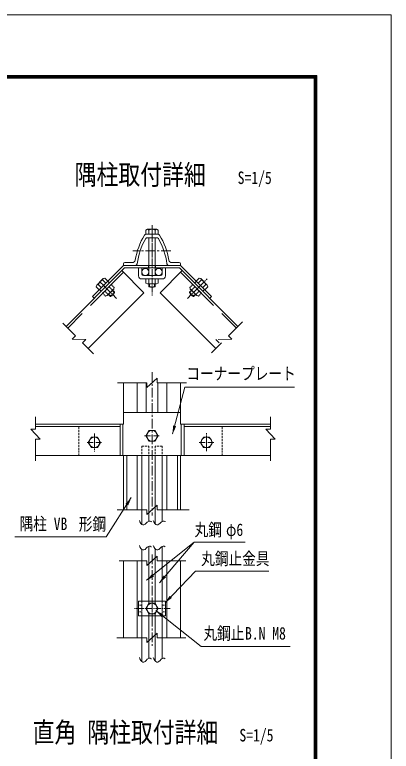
# Model space of a CAD drawing. Units: millimetres, scale not verified, with parts at other scales. Extents: x -4455 to 4455, y -3150 to 3150.
# Drawn here: x 3007 to 4455, y 317 to 3150 of the extents above; entities that cross this region are included whole.
import ezdxf
from ezdxf.enums import TextEntityAlignment as Align

# ---------------------------------------------------------------- set-up
doc = ezdxf.new("R2010")
doc.units = ezdxf.units.MM
doc.header["$LTSCALE"] = 30
for name, pattern in [('DASHED', [7.5, 6, -1.5]), ('USER1', [2, 1.25, -0.25, 0.25, -0.25]), ('USER2', [0.1875, 0.125, -0.0625]), ('USER4', [1.125, 0.75, -0.125, 0.125, -0.125]), ('USER5', [0.375, 0.25, -0.125])]:
    doc.linetypes.add(name, pattern=pattern)
for name, color, linetype, lineweight in [('0-0_D-STR-TXT', 3, 'Continuous', 13), ('0-1_D-STR2', 2, 'Continuous', 13), ('0-2_D-STR1', 1, 'Continuous', 18), ('0-3_D-STR-DIM', 4, 'Continuous', 13), ('0-4_D-BMK', 2, 'USER4', 13), ('0-6_D-STR3', 3, 'Continuous', 13), ('0-C_7詳細', 3, 'Continuous', 18), ('0-D_5寸法', 3, 'Continuous', 18), ('1-0_9断面', 7, 'Continuous', 9), ('1-1_D-TTL', 7, 'Continuous', 9)]:
    doc.layers.add(name, color=color, linetype=linetype, lineweight=lineweight)
doc.layers.add('0-8_D-TTL-TXT', color=7, linetype='Continuous')
doc.styles.add('ＭＳ ゴシック', font='')
doc.styles.get('ＭＳ ゴシック').set_extended_font_data('MS Gothic')

msp = doc.modelspace()

# ---------------------------------------------------------------- linework, layer by layer
at = {"layer": '0-0_D-STR-TXT'}
for points in [[(4082.29, 1717.74), (3660.96, 1717.74), (3613.66, 1537.47)], [(3007.22, 1141.48), (3358.31, 1141.48), (3455.12, 1292.67)], [(3892.76, 1120.96), (3697.2, 1120.96), (3514.08, 974.42)], [(3984.61, 1009.92), (3702.06, 1009.92), (3584.76, 887.64)], [(4065.87, 720.26), (3723.56, 720.26), (3549.53, 858.32)]]:
    msp.add_lwpolyline(points, dxfattribs=at)
for points in [[(3613.07, 1535.25), (3616.03, 1570.14), (3627.62, 1567.1)], [(3456.36, 1294.61), (3442.8, 1262.32), (3432.71, 1268.78)], [(3512.28, 972.98), (3535.48, 999.21), (3542.96, 989.86)], [(3583.16, 885.98), (3602.72, 915.03), (3611.37, 906.73)], [(3547.73, 859.75), (3578.48, 843), (3571.03, 833.62)]]:
    msp.add_solid(points, dxfattribs=at)
at = {"layer": '0-1_D-STR2', "color": 3, "linetype": 'USER5'}
for p, q in [((3495.82, 1490.58), (3495.82, 1455.24)), ((3495.82, 1490.58), (3522.82, 1490.58)), ((3522.82, 1490.58), (3522.82, 1455.24)), ((3573.72, 1490.58), (3546.72, 1490.58)), ((3546.72, 1490.58), (3546.72, 1455.24)), ((3573.72, 1490.58), (3573.72, 1455.24))]:
    msp.add_line(p, q, dxfattribs=at)
at = {"layer": '0-1_D-STR2', "color": 7, "lineweight": 9}
for p, q in [((3495.82, 1455.24), (3495.82, 1189.69)), ((3522.82, 1455.24), (3522.82, 1202.07)), ((3546.72, 1455.24), (3546.72, 1192.46)), ((3573.72, 1455.24), (3573.72, 1201.07)), ((3522.82, 894.32), (3522.82, 1105.64)), ((3495.82, 894.32), (3495.82, 1093.26)), ((3546.72, 894.32), (3546.72, 1096.03)), ((3573.72, 894.32), (3573.72, 1104.64)), ((3495.82, 837.32), (3495.82, 662.01)), ((3522.82, 837.32), (3522.82, 674.39)), ((3546.72, 837.32), (3546.72, 664.78)), ((3573.72, 837.32), (3573.72, 673.39))]:
    msp.add_line(p, q, dxfattribs=at)
at = {"layer": '0-1_D-STR2', "color": 7, "linetype": 'USER4', "lineweight": 9}
msp.add_line((3604.31, 865.82), (3466.97, 865.82), dxfattribs=at)
at = {"layer": '0-1_D-STR2', "color": 7, "lineweight": 9}
for centre in [(3509.32, 2161.07), (3560.22, 2161.07)]:
    msp.add_circle(centre, 13.5, dxfattribs=at)
at = {"layer": '0-2_D-STR1', "linetype": 'DASHED'}
for p, q in [((3425.01, 2159.47), (3210.49, 1944.95)), ((3644.54, 2159.47), (3859.05, 1944.95))]:
    msp.add_line(p, q, dxfattribs=at)
at = {"layer": '0-2_D-STR1'}
for p, q in [((3503.49, 2080.98), (3418.64, 2165.83)), ((3566.05, 2080.98), (3650.9, 2165.83)), ((3640.3, 2176.44), (3865.42, 1951.32)), ((3503.49, 2080.98), (3288.98, 1866.47)), ((3566.05, 2080.98), (3780.56, 1866.47)), ((3425.27, 1734.44), (3425.27, 1575.24)), ((3477.77, 1734.44), (3477.77, 1620.24)), ((3512.27, 1734.44), (3512.27, 1620.24)), ((3512.3, 1734.44), (3512.3, 1620.24)), ((3557.27, 1734.44), (3557.27, 1620.24)), ((3557.3, 1734.44), (3557.3, 1620.24)), ((3591.77, 1734.44), (3591.77, 1620.24)), ((3644.27, 1734.44), (3644.27, 1575.24)), ((3425.27, 1575.24), (3086.53, 1575.24)), ((3411.67, 1566.24), (3086.53, 1566.24)), ((3644.27, 1575.24), (3990.88, 1575.24)), ((3657.88, 1566.24), (3988.63, 1566.24)), ((3462.68, 1455.24), (3086.53, 1455.24)), ((3425.27, 1455.24), (3425.27, 1245.58)), ((3437.27, 1455.24), (3437.27, 1245.58)), ((3477.77, 1455.24), (3477.77, 1245.58)), ((3591.77, 1455.24), (3591.77, 1245.58)), ((3609.11, 1455.24), (3990.88, 1455.24)), ((3632.27, 1455.24), (3632.27, 1245.58)), ((3644.27, 1455.24), (3644.27, 1245.58)), ((3425.27, 1049.5), (3425.27, 753.37)), ((3477.77, 1049.5), (3477.77, 753.37)), ((3591.77, 1049.5), (3591.77, 753.37)), ((3644.27, 1049.5), (3644.27, 753.37))]:
    msp.add_line(p, q, dxfattribs=at)
at = {"layer": '0-3_D-STR-DIM'}
for p, q in [((3240.18, 1915.27), (3192.32, 1963.13)), ((3829.36, 1915.27), (3882.8, 1968.7)), ((3240.18, 1915.27), (3227.45, 1902.54)), ((3227.45, 1902.54), (3280.33, 1900.58)), ((3267.6, 1887.85), (3280.33, 1900.58)), ((3792.95, 1887.85), (3780.22, 1900.58)), ((3842.09, 1902.54), (3789.22, 1900.58)), ((3829.36, 1915.27), (3842.09, 1902.54)), ((3267.6, 1887.85), (3309.44, 1846)), ((3801.95, 1887.85), (3763.8, 1849.7)), ((3515.39, 1734.44), (3402.35, 1734.44)), ((3515.39, 1716.44), (3554.16, 1752.44)), ((3515.39, 1734.44), (3515.39, 1716.44)), ((3554.16, 1734.44), (3554.16, 1752.44)), ((3554.16, 1734.44), (3666.93, 1734.44)), ((3515.39, 1227.58), (3554.16, 1263.58)), ((3554.16, 1245.58), (3554.16, 1263.58)), ((3515.39, 1245.58), (3400.94, 1245.58)), ((3515.39, 1245.58), (3515.39, 1227.58)), ((3554.16, 1245.58), (3678.19, 1245.58)), ((3515.39, 1049.5), (3408.19, 1049.5)), ((3515.39, 1031.5), (3554.16, 1067.5)), ((3515.39, 1049.5), (3515.39, 1031.5)), ((3554.16, 1049.5), (3554.16, 1067.5)), ((3554.16, 1049.5), (3664.35, 1049.5)), ((3515.39, 735.37), (3554.16, 771.37)), ((3554.16, 753.37), (3554.16, 771.37)), ((3515.39, 753.37), (3398.98, 753.37)), ((3515.39, 753.37), (3515.39, 735.37)), ((3554.16, 753.37), (3664.35, 753.37))]:
    msp.add_line(p, q, dxfattribs=at)
for points in [[(3486.23, 1204.67), (3488.49, 1199.54), (3492.17, 1193.51), (3495.97, 1189.54), (3499.88, 1187.61), (3503.9, 1187.72), (3508.04, 1189.88), (3512.29, 1194.09), (3516.52, 1198.52), (3520.59, 1201.36), (3524.51, 1202.61), (3528.26, 1202.26), (3531.86, 1200.31), (3532.23, 1199.93)], [(3539.77, 1204.67), (3542.04, 1199.54), (3545.72, 1193.51), (3549.51, 1189.54), (3553.42, 1187.61), (3557.44, 1187.72), (3561.58, 1189.88), (3565.83, 1194.09), (3570.06, 1198.52), (3574.14, 1201.36), (3578.05, 1202.61), (3581.81, 1202.26), (3585.4, 1200.31), (3585.78, 1199.93)], [(3486.23, 1108.24), (3488.49, 1103.11), (3492.17, 1097.09), (3495.97, 1093.11), (3499.88, 1091.18), (3503.9, 1091.29), (3508.04, 1093.45), (3512.29, 1097.66), (3516.52, 1102.09), (3520.59, 1104.93), (3524.51, 1106.18), (3528.26, 1105.83), (3531.86, 1103.88), (3532.23, 1103.5)], [(3539.77, 1108.24), (3542.04, 1103.11), (3545.72, 1097.09), (3549.51, 1093.11), (3553.42, 1091.18), (3557.44, 1091.29), (3561.58, 1093.45), (3565.83, 1097.66), (3570.06, 1102.09), (3574.14, 1104.93), (3578.05, 1106.18), (3581.81, 1105.83), (3585.4, 1103.88), (3585.78, 1103.5)], [(3486.23, 676.99), (3488.49, 671.86), (3492.17, 665.83), (3495.97, 661.86), (3499.88, 659.93), (3503.9, 660.04), (3508.04, 662.2), (3512.29, 666.41), (3516.52, 670.84), (3520.59, 673.68), (3524.51, 674.92), (3528.26, 674.58), (3531.86, 672.63), (3532.23, 672.25)], [(3539.77, 676.99), (3542.04, 671.86), (3545.72, 665.83), (3549.51, 661.86), (3553.42, 659.93), (3557.44, 660.04), (3561.58, 662.2), (3565.83, 666.41), (3570.06, 670.84), (3574.14, 673.68), (3578.05, 674.92), (3581.81, 674.58), (3585.4, 672.63), (3585.78, 672.25)]]:
    msp.add_lwpolyline(points, dxfattribs=at)
at = {"layer": '0-4_D-BMK'}
for p, q in [((3534.77, 2340.47), (3534.77, 2068.28)), ((3398.21, 2058.98), (3331.56, 2125.63)), ((3671.23, 2058.88), (3746.21, 2133.86)), ((3313.3, 1539.43), (3313.3, 1470.04)), ((3506.21, 1530.24), (3563.33, 1530.24)), ((3744.25, 1471.05), (3744.25, 1540.44)), ((3284.74, 1505.24), (3341.86, 1505.24)), ((3313.3, 1529.2), (3313.3, 1481.37)), ((3772.81, 1505.24), (3715.69, 1505.24))]:
    msp.add_line(p, q, dxfattribs=at)
at = {"layer": '0-4_D-BMK', "linetype": 'USER1'}
for p, q in [((3534.77, 2316.06), (3534.77, 2181.37)), ((3607.32, 2241.54), (3460.59, 2241.54)), ((3534.77, 1775.45), (3534.77, 1223.98)), ((3534.77, 1073.83), (3534.77, 722.57))]:
    msp.add_line(p, q, dxfattribs=at)
at = {"layer": '0-6_D-STR3'}
for p, q in [((3517.13, 2325.24), (3511.25, 2321.84)), ((3517.13, 2325.24), (3552.41, 2325.24)), ((3552.41, 2325.24), (3558.29, 2321.84)), ((3511.25, 2321.84), (3511.25, 2306.04)), ((3511.25, 2306.04), (3558.29, 2306.04)), ((3522.77, 2321.84), (3522.77, 2306.04)), ((3546.77, 2321.84), (3546.77, 2306.04)), ((3558.29, 2321.84), (3558.29, 2306.04)), ((3522.77, 2292.54), (3522.77, 2146.44)), ((3546.77, 2292.54), (3546.77, 2146.44)), ((3425.27, 2186.04), (3305.79, 2066.55)), ((3644.27, 2186.04), (3425.27, 2186.04)), ((3644.27, 2186.04), (3763.76, 2066.55)), ((3429.25, 2176.44), (3312.58, 2059.76)), ((3483.17, 2176.44), (3483.17, 2145.84)), ((3495.77, 2176.44), (3495.77, 2152.44)), ((3573.77, 2176.44), (3573.77, 2152.44)), ((3586.37, 2176.44), (3586.37, 2145.84)), ((3347.11, 2135.03), (3322.16, 2110.08)), ((3364.85, 2125.61), (3331.58, 2092.35)), ((3345.52, 2128.64), (3356.7, 2117.46)), ((3347.11, 2135.03), (3353.67, 2136.79)), ((3353.67, 2136.79), (3364.85, 2125.61)), ((3574.37, 2133.84), (3495.17, 2133.84)), ((3567.77, 2146.44), (3501.77, 2146.44)), ((3558.29, 2133.84), (3511.25, 2133.84)), ((3511.25, 2117.96), (3511.25, 2133.84)), ((3522.77, 2116.7), (3522.77, 2133.84)), ((3546.77, 2116.7), (3546.77, 2133.84)), ((3558.29, 2117.96), (3558.29, 2133.84)), ((3715.87, 2136.79), (3704.7, 2125.61)), ((3704.7, 2125.61), (3737.96, 2092.35)), ((3724.02, 2128.64), (3712.84, 2117.46)), ((3722.43, 2135.03), (3715.87, 2136.79)), ((3722.43, 2135.03), (3747.38, 2110.08)), ((3322.16, 2110.08), (3320.41, 2103.52)), ((3320.41, 2103.52), (3331.58, 2092.35)), ((3328.55, 2111.67), (3339.73, 2100.49)), ((3517.01, 2114.64), (3511.25, 2117.96)), ((3552.53, 2114.64), (3517.01, 2114.64)), ((3522.77, 2114.64), (3522.77, 2103.98)), ((3546.77, 2103.98), (3522.77, 2103.98)), ((3546.77, 2114.64), (3546.77, 2103.98)), ((3552.53, 2114.64), (3558.29, 2117.96)), ((3740.99, 2111.67), (3729.82, 2100.49)), ((3749.14, 2103.52), (3737.96, 2092.35)), ((3747.38, 2110.08), (3749.14, 2103.52)), ((3312.58, 2059.76), (3305.79, 2066.55)), ((3756.97, 2059.76), (3763.76, 2066.55)), ((3425.27, 1620.24), (3644.27, 1620.24)), ((3425.27, 1455.24), (3644.27, 1455.24)), ((3586.37, 894.32), (3483.17, 894.32)), ((3483.17, 894.32), (3483.17, 837.32)), ((3586.37, 894.32), (3586.37, 837.32)), ((3586.37, 837.32), (3483.17, 837.32))]:
    msp.add_line(p, q, dxfattribs=at)
at = {"layer": '0-6_D-STR3', "linetype": 'USER1'}
for p, q in [((3372.73, 2084.46), (3331.56, 2125.63)), ((3696.81, 2084.46), (3737.98, 2125.63)), ((3696.81, 2084.46), (3737.98, 2125.63)), ((3744.25, 1481.28), (3744.25, 1529.11))]:
    msp.add_line(p, q, dxfattribs=at)
at = {"layer": '0-6_D-STR3', "color": 1, "linetype": 'USER2'}
for p, q in [((3344.74, 2079.2), (3378, 2112.46)), ((3381.97, 2092.19), (3369.85, 2104.31)), ((3389.22, 2101.23), (3378, 2112.46)), ((3387.5, 2094.81), (3389.22, 2101.23)), ((3680.32, 2101.23), (3691.55, 2112.46)), ((3682.04, 2094.81), (3680.32, 2101.23)), ((3687.57, 2092.19), (3699.69, 2104.31)), ((3724.81, 2079.2), (3691.55, 2112.46)), ((3355.96, 2067.97), (3344.74, 2079.2)), ((3365, 2075.22), (3352.88, 2087.34)), ((3362.38, 2069.69), (3355.96, 2067.97)), ((3362.38, 2069.69), (3387.5, 2094.81)), ((3366.46, 2073.77), (3373.99, 2066.23)), ((3368.15, 2075.46), (3376.55, 2067.07)), ((3373.99, 2066.23), (3390.97, 2083.2)), ((3381.73, 2089.04), (3390.13, 2080.64)), ((3383.43, 2090.74), (3390.97, 2083.2)), ((3686.12, 2090.74), (3678.58, 2083.2)), ((3695.55, 2066.23), (3678.58, 2083.2)), ((3687.81, 2089.04), (3679.42, 2080.64)), ((3707.16, 2069.69), (3682.04, 2094.81)), ((3701.39, 2075.46), (3693, 2067.07)), ((3703.09, 2073.77), (3695.55, 2066.23)), ((3704.54, 2075.22), (3716.66, 2087.34)), ((3707.16, 2069.69), (3713.58, 2067.97)), ((3713.58, 2067.97), (3724.81, 2079.2)), ((3495.77, 878.57), (3483.17, 878.57)), ((3495.77, 894.32), (3495.77, 837.32)), ((3522.82, 894.32), (3522.82, 885.87)), ((3546.72, 894.32), (3546.72, 885.87)), ((3573.77, 894.32), (3573.77, 837.32)), ((3573.77, 878.57), (3586.37, 878.57)), ((3495.77, 853.07), (3483.17, 853.07)), ((3573.77, 853.07), (3586.37, 853.07)), ((3522.82, 845.78), (3522.82, 837.32)), ((3546.72, 845.78), (3546.72, 837.32))]:
    msp.add_line(p, q, dxfattribs=at)
at = {"layer": '0-6_D-STR3', "linetype": 'USER5'}
for p, q in [((3370.91, 2118.1), (3364.12, 2124.89)), ((3370.91, 2118.1), (3364.12, 2124.89)), ((3698.63, 2118.1), (3705.42, 2124.89)), ((3698.63, 2118.1), (3705.42, 2124.89)), ((3339.09, 2086.28), (3332.3, 2093.07)), ((3339.09, 2086.28), (3332.3, 2093.07)), ((3730.45, 2086.28), (3737.24, 2093.07)), ((3730.45, 2086.28), (3737.24, 2093.07))]:
    msp.add_line(p, q, dxfattribs=at)
at = {"layer": '0-6_D-STR3', "color": 1}
for p, q in [((3525.17, 2114.64), (3525.17, 2102.77)), ((3544.37, 2114.64), (3544.37, 2102.77))]:
    msp.add_line(p, q, dxfattribs=at)
at = {"layer": '0-6_D-STR3', "color": 1, "linetype": 'USER5'}
for p, q in [((3253.3, 1563.24), (3253.3, 1455.24)), ((3804.25, 1563.24), (3804.25, 1455.24))]:
    msp.add_line(p, q, dxfattribs=at)
at = {"layer": '0-6_D-STR3', "color": 1, "linetype": 'USER1'}
msp.add_line((3534.77, 903.96), (3534.77, 827.39), dxfattribs=at)
at = {"layer": '0-6_D-STR3'}
msp.add_lwpolyline([(3640.3, 2176.44), (3429.25, 2176.44), (3204.13, 1951.32)], dxfattribs=at)
for points in [[(3558.29, 1530.24), (3546.53, 1550.61), (3523.01, 1550.61), (3511.25, 1530.24), (3523.01, 1509.87), (3546.53, 1509.87)], [(3336.82, 1505.24), (3325.06, 1525.61), (3301.54, 1525.61), (3289.78, 1505.24), (3301.54, 1484.87), (3325.06, 1484.87)], [(3720.73, 1505.24), (3732.49, 1484.87), (3756.01, 1484.87), (3767.77, 1505.24), (3756.01, 1525.61), (3732.49, 1525.61)], [(3558.29, 865.82), (3546.53, 886.19), (3523.01, 886.19), (3511.25, 865.82), (3523.01, 845.46), (3546.53, 845.46)]]:
    msp.add_lwpolyline(points, close=True, dxfattribs=at)
for centre in [(3534.77, 1530.24), (3313.3, 1505.24), (3744.25, 1505.24), (3534.77, 865.82)]:
    msp.add_circle(centre, 20.4, dxfattribs=at)
for centre, radius, start, end in [((3517.44, 2319.36), 5.88, 24.94299, 92.968), ((3534.77, 2302.33), 22.91, 58.40741, 121.59259), ((3552.11, 2319.36), 5.88, 87.032, 155.05701), ((3350.83, 2106.36), 22.91, 103.40741, 166.59259), ((3351.05, 2130.66), 5.88, 132.032, 200.05701), ((3495.17, 2145.84), 12, 180, 270), ((3501.77, 2152.44), 6, 180, 270), ((3567.77, 2152.44), 6, 270, 0), ((3574.37, 2145.84), 12, 270, 0), ((3718.49, 2130.66), 5.88, 339.94299, 47.968), ((3718.71, 2106.36), 22.91, 13.40741, 76.59259), ((3326.53, 2106.14), 5.88, 69.94299, 137.968), ((3517.01, 2123.72), 9.09, 270, 309.3382), ((3534.77, 2150.64), 36, 250.52878, 289.47122), ((3534.77, 2124.76), 24, 240, 300), ((3552.53, 2123.72), 9.09, 230.6618, 270), ((3743.01, 2106.14), 5.88, 42.032, 110.05701)]:
    msp.add_arc(centre, radius, start, end, dxfattribs=at)
at = {"layer": '0-6_D-STR3', "color": 1, "linetype": 'USER2'}
for centre, radius, start, end in [((3355.96, 2076.12), 9.09, 315, 354.3382), ((3349.49, 2107.71), 36, 295.52878, 334.47122), ((3367.78, 2089.41), 24, 285, 345), ((3381.08, 2101.23), 9.09, 275.6618, 315), ((3701.76, 2089.41), 24, 195, 255), ((3688.47, 2101.23), 9.09, 225, 264.3382), ((3720.06, 2107.71), 36, 205.52878, 244.47122), ((3713.58, 2076.12), 9.09, 185.6618, 225)]:
    msp.add_arc(centre, radius, start, end, dxfattribs=at)
at = {"layer": '0-C_7詳細', "color": 1, "linetype": 'USER5'}
for p, q in [((3521.27, 2186.04), (3521.27, 2176.44)), ((3548.27, 2186.04), (3548.27, 2176.44))]:
    msp.add_line(p, q, dxfattribs=at)
at = {"layer": '0-C_7詳細'}
for p, q in [((3495.77, 2176.44), (3483.17, 2176.44)), ((3586.37, 2176.44), (3573.77, 2176.44))]:
    msp.add_line(p, q, dxfattribs=at)
at = {"layer": '0-C_7詳細', "color": 7, "lineweight": 9}
for p, q in [((3425.27, 1620.24), (3425.27, 1575.24)), ((3644.27, 1620.24), (3644.27, 1575.24)), ((3411.67, 1575.24), (3411.67, 1455.24)), ((3422.27, 1575.24), (3422.27, 1455.24)), ((3647.27, 1575.24), (3647.27, 1455.24)), ((3657.88, 1575.24), (3657.88, 1455.24))]:
    msp.add_line(p, q, dxfattribs=at)
at = {"layer": '0-C_7詳細', "color": 4}
for p, q in [((3086.53, 1555.74), (3086.53, 1603.26)), ((3990.88, 1555.74), (3990.88, 1603.26)), ((3068.53, 1555.74), (3104.53, 1516.97)), ((3086.53, 1555.74), (3068.53, 1555.74)), ((3972.88, 1555.74), (4008.88, 1516.97)), ((3990.88, 1555.74), (3972.88, 1555.74)), ((3086.53, 1516.97), (3086.53, 1434.44)), ((3086.53, 1516.97), (3104.53, 1516.97)), ((3990.88, 1516.97), (3990.88, 1434.44)), ((3990.88, 1516.97), (4008.88, 1516.97))]:
    msp.add_line(p, q, dxfattribs=at)
at = {"layer": '0-D_5寸法'}
msp.add_line((3697.2, 1120.96), (3563.1, 965.1), dxfattribs=at)
msp.add_solid([(3561.59, 963.35), (3579.56, 993.41), (3588.64, 985.6)], dxfattribs=at)
at = {"layer": '1-0_9断面'}
for p, q in [((3534.77, 2306.04), (3512.28, 2306.04)), ((3534.77, 2306.04), (3557.27, 2306.04)), ((3534.77, 2292.54), (3516.98, 2292.54)), ((3534.77, 2292.54), (3552.57, 2292.54)), ((3425.27, 2192.04), (3425.27, 2186.04)), ((3470.51, 2186.04), (3425.27, 2186.04)), ((3458.5, 2196.54), (3429.77, 2196.54)), ((3599.04, 2186.04), (3644.27, 2186.04)), ((3611.04, 2196.54), (3639.77, 2196.54)), ((3644.27, 2192.04), (3644.27, 2186.04))]:
    msp.add_line(p, q, dxfattribs=at)
for centre, radius, start, end in [((3738.13, 2161.84), 271.5, 148.81495, 170.5186), ((3512.28, 2298.54), 7.5, 90, 148.81495), ((3557.27, 2298.54), 7.5, 31.18505, 90), ((3331.42, 2161.84), 271.5, 9.4814, 31.18505), ((3727.95, 2161.47), 252, 149.65378, 173.11487), ((3516.98, 2285.04), 7.5, 90, 149.98767), ((3552.57, 2285.04), 7.5, 30.01233, 90), ((3341.59, 2161.47), 252, 6.88513, 30.34622), ((3429.77, 2192.04), 4.5, 90, 180), ((3458.5, 2208.54), 12, 270, 350.5186), ((3470.51, 2193.54), 7.5, 270, 352.36249), ((3599.04, 2193.54), 7.5, 187.63751, 270), ((3611.04, 2208.54), 12, 189.4814, 270), ((3639.77, 2192.04), 4.5, 0, 90)]:
    msp.add_arc(centre, radius, start, end, dxfattribs=at)
at = {"layer": '1-1_D-TTL', "color": 2, "lineweight": 18}
msp.add_lwpolyline([(-4454.84, 3150.24), (4454.86, 3150.24), (4454.86, -3150.19), (-4454.84, -3150.19)], close=True, dxfattribs=at)
at = {"layer": '1-1_D-TTL'}
for points in [[(-4168.46, 2916.89), (4168.47, 2916.89), (4168.47, -2916.84), (-4168.46, -2916.84)], [(-4165.8, 2914.24), (4165.82, 2914.24), (4165.82, -2914.19), (-4165.8, -2914.19)], [(-4163.15, 2911.59), (4163.17, 2911.59), (4163.17, -2911.54), (-4163.15, -2911.54)], [(-4160.5, 2908.94), (4160.52, 2908.94), (4160.52, -2908.88), (-4160.5, -2908.88)], [(-4157.85, 2906.28), (4157.87, 2906.28), (4157.87, -2906.23), (-4157.85, -2906.23)]]:
    msp.add_lwpolyline(points, close=True, dxfattribs=at)

# ---------------------------------------------------------------- texts
at = {"layer": '0-0_D-STR-TXT', "style": 'ＭＳ ゴシック', "width": 0.8}
for s, p in [('コーナープレート', (3667.01, 1731.37)), ('隅柱 VB ', (3025.35, 1153.22)), ('形鋼', (3253.16, 1152.07)), ('丸鋼', (3698.45, 1130.52)), ('φ6', (3819.41, 1130.52)), ('丸鋼止金具', (3723.78, 1019.47)), ('丸鋼止', (3732.58, 732.04)), ('B.N M8', (3892.31, 732.04))]:
    msp.add_text(s, height=48.17, dxfattribs=at).set_placement(p, align=Align.BOTTOM_LEFT)
at = {"layer": '0-8_D-TTL-TXT', "style": 'ＭＳ ゴシック', "width": 0.8}
for s, p in [('隅柱取付詳細', (3237.36, 2473.34)), ('直角 隅柱取付詳細', (3075.76, 327.95))]:
    msp.add_text(s, height=76.98, dxfattribs=at).set_placement(p, align=Align.BOTTOM_LEFT)
at = {"layer": '0-8_D-TTL-TXT', "color": 3, "style": 'ＭＳ ゴシック', "width": 0.8}
for p in [(3864.13, 2484.54), (3870.81, 340.09)]:
    msp.add_text('S=1/5', height=48.17, dxfattribs=at).set_placement(p, align=Align.BOTTOM_LEFT)

doc.saveas('drawing.dxf')
